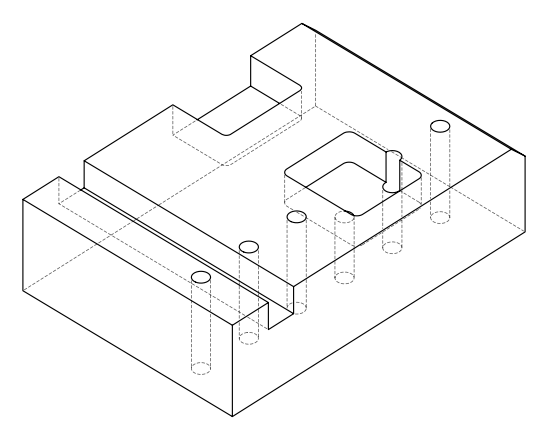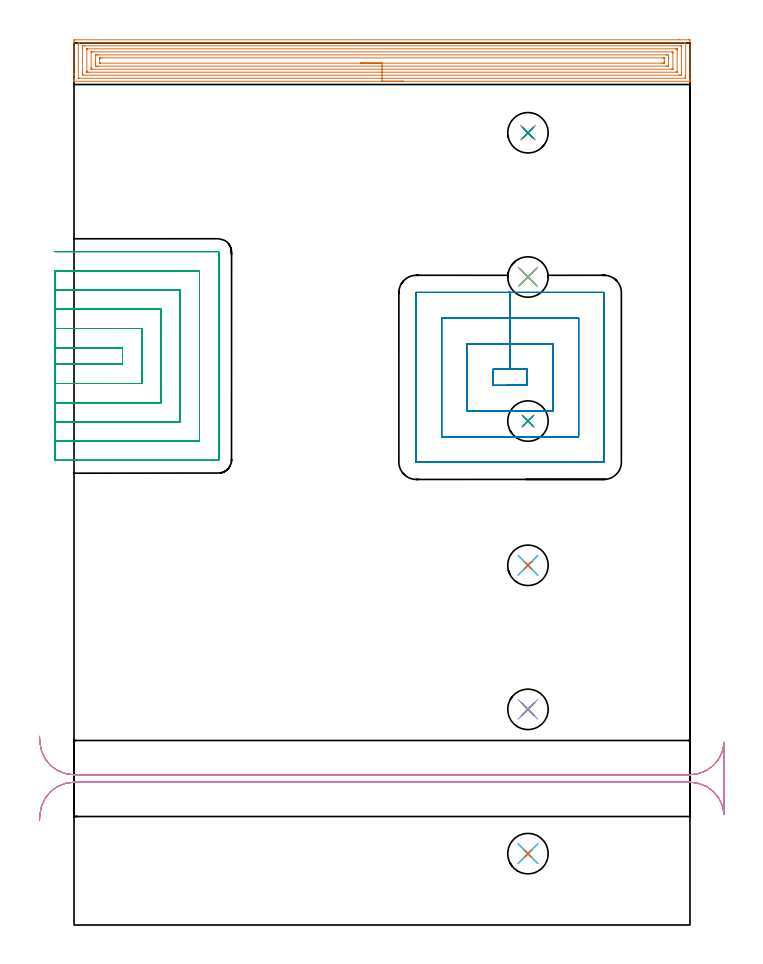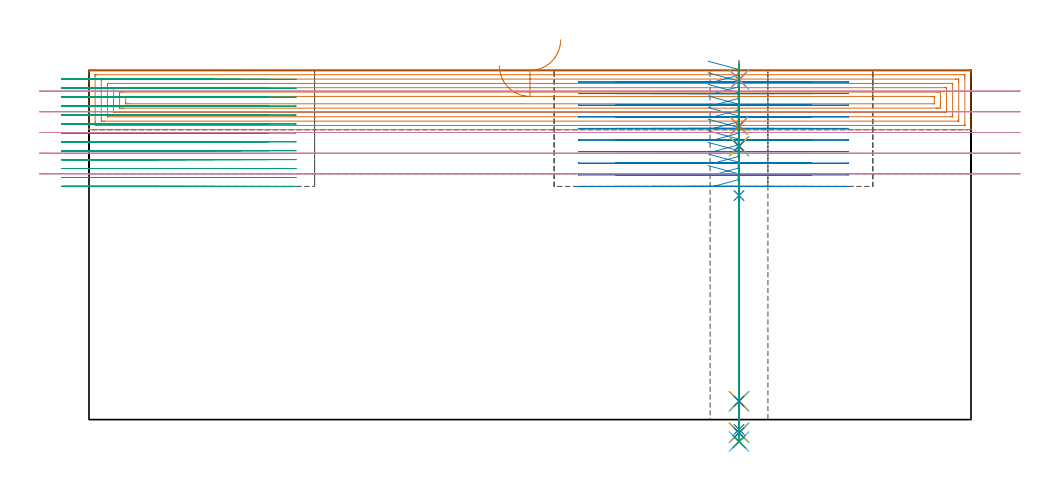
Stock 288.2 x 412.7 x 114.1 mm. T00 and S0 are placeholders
(PLAN: 27 operations, 21 tool changes, 87.5 min)
(1 AREA_MILL | FG_CHAMFER_SURFACE | UGT0205_001 | 16.5 min | 54234 mm3)
(2 MILL_RECTANGULAR_POCKET | POCKET_RECTANGULAR_STRAIGHT | NXT0201_012 | Follow Part, ap 4, ae 75% | 17.13 min | 374707 mm3)
(3 MILL_SLOT | SLOT_PARTIAL_RECTANGULAR | NXT0201_011 | Follow Part, ap 3, ae 75% | 39.83 min | 305848 mm3)
(4 MILL_RECTANGULAR_SLOT | SLOT_RECTANGULAR | UGT0201_004 | Follow Part, ap 8, ae 75% | 7.21 min | 346020 mm3)
(5 SPOT_DRILL | STEP1HOLE | NXT0321_9005460120000 | 0.05 min | 158 mm3)
(6 SPOT_DRILL_1 | STEP1HOLE_1 | NXT0321_9005460120000 | 0.05 min | 204 mm3)
(7 SPOT_DRILL_2 | STEP1HOLE_2 | NXT0321_9005460120000 | 0.05 min | 37 mm3)
(8 SPOT_DRILL_3 | STEP1HOLE_3 | NXT0321_9005460120000 | 0.06 min | 255 mm3)
(9 SPOT_DRILL_4 | STEP1HOLE_4 | NXT0321_9005460120000 | 0.05 min | 170 mm3)
(10 SPOT_DRILL_5 | STEP1HOLE_5 | NXT0321_9005460120000 | 0.05 min | 40 mm3)
(11 DRILL_BLIND_HOLE_INTO_CENTER | STEP1HOLE | NXT0301_092 | 0.08 min | 1834 mm3)
(12 GUN_DRILL_THROUGH_HOLE | STEP1HOLE | UGT0307_009 | 0.59 min | 10975 mm3)
(13 DRILL_TO_ENLARGE_THROUGH_HOLE | STEP1HOLE | UGT0301_257 | 0.49 min | 18998 mm3)
(14 DRILL_BLIND_HOLE_INTO_CENTER_1 | STEP1HOLE_1 | NXT0301_092 | 0.08 min | 1724 mm3)
(15 GUN_DRILL_THROUGH_HOLE_1 | STEP1HOLE_1 | UGT0307_009 | 0.59 min | 11140 mm3)
(16 DRILL_TO_ENLARGE_THROUGH_HOLE_1 | STEP1HOLE_1 | UGT0301_257 | 0.49 min | 18979 mm3)
(17 DRILL_BLIND_HOLE_INTO_CENTER_2 | STEP1HOLE_2 | NXT0301_092 | 0.08 min | 1605 mm3)
(18 GUN_DRILL_THROUGH_HOLE_2 | STEP1HOLE_2 | UGT0307_009 | 0.59 min | 11015 mm3)
(19 DRILL_TO_ENLARGE_THROUGH_HOLE_2 | STEP1HOLE_2 | UGT0301_257 | 0.49 min | 19094 mm3)
(20 DRILL_THROUGH_HOLE_INTO_CENTER | STEP1HOLE_3 | NXT0301_065 | 0.33 min | 5104 mm3)
(21 DRILL_TO_ENLARGE_THROUGH_HOLE_3 | STEP1HOLE_3 | UGT0301_257 | 0.35 min | 16071 mm3)
(22 DRILL_BLIND_HOLE_INTO_CENTER_3 | STEP1HOLE_4 | NXT0301_092 | 0.08 min | 663 mm3)
(23 GUN_DRILL_THROUGH_HOLE_3 | STEP1HOLE_4 | UGT0307_009 | 0.59 min | 9530 mm3)
(24 DRILL_TO_ENLARGE_THROUGH_HOLE_4 | STEP1HOLE_4 | UGT0301_257 | 0.49 min | 15881 mm3)
(25 DRILL_BLIND_HOLE_INTO_CENTER_4 | STEP1HOLE_5 | NXT0301_092 | 0.08 min | 1592 mm3)
(26 GUN_DRILL_THROUGH_HOLE_4 | STEP1HOLE_5 | UGT0307_009 | 0.59 min | 11058 mm3)
(27 DRILL_TO_ENLARGE_THROUGH_HOLE_5 | STEP1HOLE_5 | UGT0301_257 | 0.49 min | 19006 mm3)
(TOOL UGT0205_001 | Chamfer Mill 20 x 3 x 45 deg. | D20 FL50 Z2)
(TOOL NXT0201_012 | ENDMILL 16mm [2P460-1600-NA 1630] | D16 FL38 Z6)
(TOOL NXT0201_011 | ENDMILL 12mm [2P460-1200-NA 1630] | D12 FL38 Z6)
(TOOL UGT0201_004 | End Mill 32 mm | D32 FL53 Z6)
(TOOL NXT0321_9005460120000 | NC Spot Drill, 142deg, 12mm, Carbide, Uncoated | D12 PA142 FL30 Z2)
(TOOL NXT0301_092 | Carbide Drill 12.1mm [860.1-1210-061A1-MM 2214] | D12.1 PA140 FL77 Z2)
(TOOL UGT0307_009 | Gun Drill 12 mm | D12 PA130 FL24 Z1)
(TOOL UGT0301_257 | Twist Drill 18.9 mm | D18.9 PA118 FL135 Z2)
(TOOL NXT0301_065 | Carbide Drill 9.4mm [860.1-0940-075A1-MM 2214] | D9.4 PA140 FL98 Z2)
(OP 1 AREA_MILL)
G17 G21 G94 G90
T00 M6
G54
G17 G0 G90 X154.1 Y394.8 S1061 M3
G43 Z124.1 H0
G94 G1 X154.062 Z123.228 F250.
X153.948 Z122.363
X153.759 Z121.512
X153.497 Z120.68
X153.163 Z119.874
X152.76 Z119.1
X152.292 Z118.364
X151.76 Z117.672
X151.171 Z117.029
X150.528 Z116.44
X149.836 Z115.908
X149.1 Z115.44
X148.326 Z115.037
X147.52 Z114.703
X146.688 Z114.441
X145.836 Z114.252
X144.972 Z114.138
X144.1 Z114.1
X0.179
X0.006 Y394.802 Z114.089
X0. Y394.803 Z114.088
Y395.159 Z113.741
Y395.423 Z113.477
Y396.129 Z112.766
Y397.363 Z111.534
Y397.891 Z111.003
Y398.508 Z110.387
Y413.752 Z95.145
X0.002 Y414.019 Z94.879
X0.01 Y414.192 Z94.706
X0.185 Y414.199 Z94.699
X283.09 Y414.2 Z94.7
X287.574
X288.018 Y414.196 Z94.702
X288.19 Y414.192 Z94.706
X288.2 Y414.016 Z94.881
Y398.508 Z110.387
Y396.129 Z112.766
Y395.423 Z113.477
Y395.159 Z113.741
Y394.803 Z114.088
X288.194 Y394.802 Z114.089
X288.022 Y394.8 Z114.1
X144.1
Y396.214 Z112.686
X2.414 Y396.215 Z112.685
X2.326
X2.036 Y396.221 Z112.679
X2.009 Y396.222 Z112.678
X2.006 Y396.245 Z112.655
X2.002 Y396.279 Z112.621
X2.001 Y396.313 Z112.587
X2. Y396.537 Z112.363
Y411.516 Z97.384
X2.002 Y411.99 Z96.91
X2.006 Y412.392 Z96.508
X2.02 Y412.779 Z96.121
X2.414 Y412.784 Z96.116
X2.501 Y412.785 Z96.115
X285.786
X285.874
X286.164 Y412.779 Z96.121
X286.191 Y412.778 Z96.122
X286.194 Y412.755 Z96.145
X286.198 Y412.72 Z96.18
X286.199 Y412.687 Z96.213
X286.2 Y412.463 Z96.437
Y397.483 Z111.417
X286.198 Y397.01 Z111.89
X286.194 Y396.608 Z112.292
X286.18 Y396.221 Z112.679
X285.786 Y396.216 Z112.684
X285.699 Y396.215 Z112.685
X144.1 Y396.214 Z112.686
Y397.628 Z111.272
X4.468 Y397.629 Z111.271
X4.202 Y397.63 Z111.27
X4.113 Y397.632 Z111.268
X4.044 Y397.635 Z111.265
X4.01 Y397.641 Z111.259
X4.007 Y397.693 Z111.207
X4.003 Y397.891 Z111.009
X4. Y398.089 Z110.811
Y410.426 Z98.474
X4.002 Y411.109 Z97.791
X4.005 Y411.303 Z97.597
X4.012 Y411.364 Z97.536
X4.069 Y411.367 Z97.533
X4.202 Y411.369 Z97.531
X4.829 Y411.371 Z97.529
X5.096
X283.732
X283.998 Y411.37 Z97.53
X284.087 Y411.368 Z97.532
X284.156 Y411.365 Z97.535
X284.19 Y411.359 Z97.541
X284.193 Y411.307 Z97.593
X284.197 Y411.109 Z97.791
X284.2 Y410.91 Z97.99
Y398.574 Z110.326
X284.198 Y397.891 Z111.009
X284.195 Y397.697 Z111.203
X284.188 Y397.635 Z111.265
X284.131 Y397.633 Z111.267
X283.998 Y397.631 Z111.269
X283.371 Y397.629 Z111.271
X283.104 Y397.628 Z111.272
X144.1
Y399.043 Z109.857
X6.609
X6.139 Y399.045 Z109.855
X6.035 Y399.048 Z109.852
X6.018 Y399.049 Z109.851
X6.01 Y399.06 Z109.84
X6.006 Y399.111 Z109.789
X6.003 Y399.217 Z109.683
X6. Y399.643 Z109.257
X6.001 Y409.782 Z99.118
X6.003 Y409.891 Z99.009
X6.008 Y409.944 Z98.956
X6.011 Y409.95 Z98.95
X6.022 Y409.953 Z98.947
X6.057 Y409.955 Z98.945
X6.264 Y409.957 Z98.943
X281.591
X282.061 Y409.955 Z98.945
X282.165 Y409.952 Z98.948
X282.182 Y409.951 Z98.949
X282.19 Y409.94 Z98.96
X282.194 Y409.889 Z99.011
X282.197 Y409.783 Z99.117
X282.2 Y409.357 Z99.543
X282.199 Y399.218 Z109.682
X282.197 Y399.109 Z109.791
X282.192 Y399.056 Z109.844
X282.189 Y399.049 Z109.851
X282.178 Y399.047 Z109.853
X282.143 Y399.045 Z109.855
X281.936 Y399.043 Z109.857
X144.1
Y400.457 Z108.443
X8.434 Y400.458
X8.119 Y400.461 Z108.439
X8.031 Y400.464 Z108.436
X8.009 Y400.471 Z108.429
X8.006 Y400.491 Z108.409
X8.003 Y400.535 Z108.365
X8. Y401.196 Z107.704
Y408.465 Z100.435
X8.002 Y408.507 Z100.393
X8.005 Y408.526 Z100.374
X8.008 Y408.532 Z100.368
X8.041 Y408.536 Z100.364
X8.355 Y408.541 Z100.359
X8.513 Y408.543 Z100.357
X279.766 Y408.542 Z100.358
X280.082 Y408.539 Z100.361
X280.169 Y408.536 Z100.364
X280.191 Y408.529 Z100.371
X280.194 Y408.509 Z100.391
X280.197 Y408.465 Z100.435
X280.2 Y407.804 Z101.096
Y400.535 Z108.365
X280.198 Y400.493 Z108.407
X280.195 Y400.474 Z108.426
X280.192 Y400.468 Z108.432
X280.159 Y400.464 Z108.436
X279.845 Y400.459 Z108.441
X279.687 Y400.457 Z108.443
X144.1
Y401.871 Z107.029
X11.353
X10.89 Y401.872 Z107.028
X10.459 Y401.874 Z107.026
X10.036 Y401.878 Z107.022
X10.01 Y402.297 Z106.603
X10.002 Y402.747 Z106.153
X10.001 Y403.178 Z105.722
X10. Y403.631 Z105.269
X10.001 Y406.929 Z101.971
X10.003 Y407.042 Z101.858
X10.007 Y407.098 Z101.802
X10.01 Y407.121 Z101.779
X10.033 Y407.123 Z101.777
X10.459 Y407.127 Z101.773
X10.921 Y407.129 Z101.771
X11.353
X276.847
X277.31 Y407.128 Z101.772
X277.741 Y407.125 Z101.775
X278.164 Y407.122 Z101.778
X278.19 Y406.703 Z102.197
X278.198 Y406.253 Z102.647
X278.199 Y405.822 Z103.078
X278.2 Y405.369 Z103.531
X278.199 Y402.071 Z106.829
X278.197 Y401.958 Z106.942
X278.193 Y401.902 Z106.998
X278.19 Y401.879 Z107.021
X278.167 Y401.877 Z107.023
X277.741 Y401.873 Z107.027
X277.279 Y401.871 Z107.029
X276.847
X144.1
Y403.285 Z105.615
X12.247 Y403.286 Z105.614
X12.137 Y403.287 Z105.613
X12.052 Y403.29 Z105.61
X12.016 Y403.292 Z105.608
X12.01 Y403.31 Z105.59
X12.005 Y403.337 Z105.563
X12.001 Y403.421 Z105.479
X12. Y405.184 Z103.716
X12.003 Y405.427 Z103.473
X12.007 Y405.589 Z103.311
X12.011 Y405.708 Z103.192
X12.051 Y405.71 Z103.19
X12.247 Y405.713 Z103.187
X12.356 Y405.714 Z103.186
X13.141 Y405.715 Z103.185
X275.953 Y405.714 Z103.186
X276.063 Y405.713 Z103.187
X276.148 Y405.71 Z103.19
X276.184 Y405.708 Z103.192
X276.19 Y405.69 Z103.21
X276.195 Y405.663 Z103.237
X276.199 Y405.579 Z103.321
X276.2 Y403.816 Z105.084
X276.197 Y403.573 Z105.327
X276.193 Y403.41 Z105.49
X276.189 Y403.292 Z105.608
X276.149 Y403.29 Z105.61
X275.953 Y403.287 Z105.613
X275.844 Y403.286 Z105.614
X275.059 Y403.285 Z105.615
X144.1
X143.228 Z105.653
X142.364 Z105.767
X141.512 Z105.955
X140.68 Z106.218
X139.874 Z106.552
X139.1 Z106.954
X138.364 Z107.423
X137.672 Z107.954
X137.029 Z108.544
X136.44 Z109.187
X135.908 Z109.879
X135.44 Z110.615
X135.037 Z111.389
X134.703 Z112.195
X134.441 Z113.027
X134.252 Z113.878
X134.138 Z114.743
X134.1 Z115.615
G0 Z124.1
M5
M2
(OP 2 MILL_RECTANGULAR_POCKET)
G17 G21 G94 G90
T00 M6
G54
G17 G0 G90 X202.309 Y252.5 S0 M3
G43 Z124.1 H1
Z117.1
G94 G1 X212.1 Z114.477 F250.
Y260. Z112.467
X204.05 Z110.31
X196. F500.
Y252.5
X212.1
Y260.
X204.05
Y272.
X184.
Y240.5
X224.1
Y272.
X204.05
Y284.
X172.
Y228.5
X236.1
Y284.
X221.814
X204.05
Y296.
X160.1
X160.045 Y295.995
X160.005 Y295.955
X160. Y295.9
Y216.6
X160.005 Y216.545
X160.045 Y216.505
X160.1 Y216.5
X248.
X248.055 Y216.505
X248.095 Y216.545
X248.1 Y216.6
Y295.9
X248.095 Y295.955
X248.055 Y295.995
X248. Y296.
X204.05
X203.05
G0 X202.309 Y252.5 Z113.31
G1 X212.1 Z110.687 F250.
Y260. Z108.677
X204.05 Z106.52
X196. F500.
Y252.5
X212.1
Y260.
X204.05
Y272.
X184.
Y240.5
X224.1
Y272.
X204.05
Y284.
X172.
Y228.5
X236.1
Y284.
X221.814
X204.05
Y296.
X160.1
X160.045 Y295.995
X160.005 Y295.955
X160. Y295.9
Y216.6
X160.005 Y216.545
X160.045 Y216.505
X160.1 Y216.5
X248.
X248.055 Y216.505
X248.095 Y216.545
X248.1 Y216.6
Y295.9
X248.095 Y295.955
X248.055 Y295.995
X248. Y296.
X204.05
X203.05
G0 X202.309 Y252.5 Z109.52
G1 X212.1 Z106.897 F250.
Y260. Z104.887
X204.05 Z102.73
X196. F500.
Y252.5
X212.1
Y260.
X204.05
Y272.
X184.
Y240.5
X224.1
Y272.
X204.05
Y284.
X172.
Y228.5
X236.1
Y284.
X221.814
X204.05
Y296.
X160.1
X160.045 Y295.995
X160.005 Y295.955
X160. Y295.9
Y216.6
X160.005 Y216.545
X160.045 Y216.505
X160.1 Y216.5
X248.
X248.055 Y216.505
X248.095 Y216.545
X248.1 Y216.6
Y295.9
X248.095 Y295.955
X248.055 Y295.995
X248. Y296.
X204.05
X203.05
G0 X202.309 Y252.5 Z105.73
G1 X212.1 Z103.107 F250.
Y260. Z101.097
X204.05 Z98.94
X196. F500.
Y252.5
X212.1
Y260.
X204.05
Y272.
X184.
Y240.5
X224.1
Y272.
X204.05
Y284.
X172.
Y228.5
X236.1
Y284.
X221.814
X204.05
Y296.
X160.1
X160.045 Y295.995
X160.005 Y295.955
X160. Y295.9
Y216.6
X160.005 Y216.545
X160.045 Y216.505
X160.1 Y216.5
X248.
X248.055 Y216.505
X248.095 Y216.545
X248.1 Y216.6
Y295.9
X248.095 Y295.955
X248.055 Y295.995
X248. Y296.
X204.05
X203.05
G0 X202.309 Y252.5 Z101.94
G1 X212.1 Z99.317 F250.
Y260. Z97.307
X204.05 Z95.15
X196. F500.
Y252.5
X212.1
Y260.
X204.05
Y272.
X184.
Y240.5
X224.1
Y272.
X204.05
Y284.
X172.
Y228.5
X236.1
Y284.
X221.814
X204.05
Y296.
X160.1
X160.045 Y295.995
X160.005 Y295.955
X160. Y295.9
Y216.6
X160.005 Y216.545
X160.045 Y216.505
X160.1 Y216.5
X248.
X248.055 Y216.505
X248.095 Y216.545
X248.1 Y216.6
Y295.9
X248.095 Y295.955
X248.055 Y295.995
X248. Y296.
X204.05
X203.05
G0 X202.309 Y252.5 Z98.15
G1 X212.1 Z95.527 F250.
Y260. Z93.517
X204.05 Z91.36
X196. F500.
Y252.5
X212.1
Y260.
X204.05
Y272.
X184.
Y240.5
X224.1
Y272.
X204.05
Y284.
X172.
Y228.5
X236.1
Y284.
X221.814
X204.05
Y296.
X160.1
X160.045 Y295.995
X160.005 Y295.955
X160. Y295.9
Y216.6
X160.005 Y216.545
X160.045 Y216.505
X160.1 Y216.5
X248.
X248.055 Y216.505
X248.095 Y216.545
X248.1 Y216.6
Y295.9
X248.095 Y295.955
X248.055 Y295.995
X248. Y296.
X204.05
X203.05
G0 X202.309 Y252.5 Z94.36
G1 X212.1 Z91.737 F250.
Y260. Z89.727
X204.05 Z87.57
X196. F500.
Y252.5
X212.1
Y260.
X204.05
Y272.
X184.
Y240.5
X224.1
Y272.
X204.05
Y284.
X172.
Y228.5
X236.1
Y284.
X221.814
X204.05
Y296.
X160.1
X160.045 Y295.995
X160.005 Y295.955
X160. Y295.9
Y216.6
X160.005 Y216.545
X160.045 Y216.505
X160.1 Y216.5
X248.
X248.055 Y216.505
X248.095 Y216.545
X248.1 Y216.6
Y295.9
X248.095 Y295.955
X248.055 Y295.995
X248. Y296.
X204.05
X203.05
G0 X202.309 Y252.5 Z90.57
G1 X212.1 Z87.947 F250.
Y260. Z85.937
X204.05 Z83.78
X196. F500.
Y252.5
X212.1
Y260.
X204.05
Y272.
X184.
Y240.5
X224.1
Y272.
X204.05
Y284.
X172.
Y228.5
X236.1
Y284.
X221.814
X204.05
Y296.
X160.1
X160.045 Y295.995
X160.005 Y295.955
X160. Y295.9
Y216.6
X160.005 Y216.545
X160.045 Y216.505
X160.1 Y216.5
X248.
X248.055 Y216.505
X248.095 Y216.545
X248.1 Y216.6
Y295.9
X248.095 Y295.955
X248.055 Y295.995
X248. Y296.
X204.05
X203.05
G0 X202.309 Y252.5 Z86.78
G1 X212.1 Z84.157 F250.
Y260. Z82.147
X204.05 Z79.99
X196. F500.
Y252.5
X212.1
Y260.
X204.05
Y272.
X184.
Y240.5
X224.1
Y272.
X204.05
Y284.
X172.
Y228.5
X236.1
Y284.
X221.814
X204.05
Y296.
X160.1
X160.045 Y295.995
X160.005 Y295.955
X160. Y295.9
Y216.6
X160.005 Y216.545
X160.045 Y216.505
X160.1 Y216.5
X248.
X248.055 Y216.505
X248.095 Y216.545
X248.1 Y216.6
Y295.9
X248.095 Y295.955
X248.055 Y295.995
X248. Y296.
X204.05
X203.05
G0 X202.309 Y252.5 Z82.99
G1 X212.1 Z80.367 F250.
Y260. Z78.357
X204.05 Z76.2
X196. F500.
Y252.5
X212.1
Y260.
X204.05
Y272.
X184.
Y240.5
X224.1
Y272.
X204.05
Y284.
X172.
Y228.5
X236.1
Y284.
X221.814
X204.05
Y296.
X160.1
X160.045 Y295.995
X160.005 Y295.955
X160. Y295.9
Y216.6
X160.005 Y216.545
X160.045 Y216.505
X160.1 Y216.5
X248.
X248.055 Y216.505
X248.095 Y216.545
X248.1 Y216.6
Y295.9
X248.095 Y295.955
X248.055 Y295.995
X248. Y296.
X204.05
X203.05
G0 Z124.1
M5
M2
(OP 3 MILL_SLOT)
G17 G21 G94 G90
T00 M6
G54
G17 G0 G90 X-9. Y262.4 S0 M3
G43 Z124.1 H1
Z111.185
G94 G1 X-6. F250.
X22.7 F500.
Y270.1
X-6.
X-9. F250.
Y253.4
X-6.
X31.7 F500.
Y279.1
X-6.
X-9. F250.
Y244.4
X-6.
X40.7 F500.
Y288.1
X-6.
X-9. F250.
Y235.4
X-6.
X49.7 F500.
Y297.1
X-6.
X-9. F250.
Y226.4
X-6.
X58.7 F500.
Y306.1
X-6.
X-9. F250.
Y217.4
X-6.
X67.4 F500.
G3 X67.7 Y217.7 R0.3
G1 Y314.8
G3 X67.4 Y315.1 R0.3
G1 X-6.
X-9. F250.
G0 Y262.4 Z108.269
G1 X-6.
X22.7 F500.
Y270.1
X-6.
X-9. F250.
Y253.4
X-6.
X31.7 F500.
Y279.1
X-6.
X-9. F250.
Y244.4
X-6.
X40.7 F500.
Y288.1
X-6.
X-9. F250.
Y235.4
X-6.
X49.7 F500.
Y297.1
X-6.
X-9. F250.
Y226.4
X-6.
X58.7 F500.
Y306.1
X-6.
X-9. F250.
Y217.4
X-6.
X67.4 F500.
G3 X67.7 Y217.7 R0.3
G1 Y314.8
G3 X67.4 Y315.1 R0.3
G1 X-6.
X-9. F250.
G0 Y262.4 Z105.354
G1 X-6.
X22.7 F500.
Y270.1
X-6.
X-9. F250.
Y253.4
X-6.
X31.7 F500.
Y279.1
X-6.
X-9. F250.
Y244.4
X-6.
X40.7 F500.
Y288.1
X-6.
X-9. F250.
Y235.4
X-6.
X49.7 F500.
Y297.1
X-6.
X-9. F250.
Y226.4
X-6.
X58.7 F500.
Y306.1
X-6.
X-9. F250.
Y217.4
X-6.
X67.4 F500.
G3 X67.7 Y217.7 R0.3
G1 Y314.8
G3 X67.4 Y315.1 R0.3
G1 X-6.
X-9. F250.
G0 Y262.4 Z102.438
G1 X-6.
X22.7 F500.
Y270.1
X-6.
X-9. F250.
Y253.4
X-6.
X31.7 F500.
Y279.1
X-6.
X-9. F250.
Y244.4
X-6.
X40.7 F500.
Y288.1
X-6.
X-9. F250.
Y235.4
X-6.
X49.7 F500.
Y297.1
X-6.
X-9. F250.
Y226.4
X-6.
X58.7 F500.
Y306.1
X-6.
X-9. F250.
Y217.4
X-6.
X67.4 F500.
G3 X67.7 Y217.7 R0.3
G1 Y314.8
G3 X67.4 Y315.1 R0.3
G1 X-6.
X-9. F250.
G0 Y262.4 Z99.523
G1 X-6.
X22.7 F500.
Y270.1
X-6.
X-9. F250.
Y253.4
X-6.
X31.7 F500.
Y279.1
X-6.
X-9. F250.
Y244.4
X-6.
X40.7 F500.
Y288.1
X-6.
X-9. F250.
Y235.4
X-6.
X49.7 F500.
Y297.1
X-6.
X-9. F250.
Y226.4
X-6.
X58.7 F500.
Y306.1
X-6.
X-9. F250.
Y217.4
X-6.
X67.4 F500.
G3 X67.7 Y217.7 R0.3
G1 Y314.8
G3 X67.4 Y315.1 R0.3
G1 X-6.
X-9. F250.
G0 Y262.4 Z96.608
G1 X-6.
X22.7 F500.
Y270.1
X-6.
X-9. F250.
Y253.4
X-6.
X31.7 F500.
Y279.1
X-6.
X-9. F250.
Y244.4
X-6.
X40.7 F500.
Y288.1
X-6.
X-9. F250.
Y235.4
X-6.
X49.7 F500.
Y297.1
X-6.
X-9. F250.
Y226.4
X-6.
X58.7 F500.
Y306.1
X-6.
X-9. F250.
Y217.4
X-6.
X67.4 F500.
G3 X67.7 Y217.7 R0.3
G1 Y314.8
G3 X67.4 Y315.1 R0.3
G1 X-6.
X-9. F250.
G0 Y262.4 Z93.692
G1 X-6.
X22.7 F500.
Y270.1
X-6.
X-9. F250.
Y253.4
X-6.
X31.7 F500.
Y279.1
X-6.
X-9. F250.
Y244.4
X-6.
X40.7 F500.
Y288.1
X-6.
X-9. F250.
Y235.4
X-6.
X49.7 F500.
Y297.1
X-6.
X-9. F250.
Y226.4
X-6.
X58.7 F500.
Y306.1
X-6.
X-9. F250.
Y217.4
X-6.
X67.4 F500.
G3 X67.7 Y217.7 R0.3
G1 Y314.8
G3 X67.4 Y315.1 R0.3
G1 X-6.
X-9. F250.
G0 Y262.4 Z90.777
G1 X-6.
X22.7 F500.
Y270.1
X-6.
X-9. F250.
Y253.4
X-6.
X31.7 F500.
Y279.1
X-6.
X-9. F250.
Y244.4
X-6.
X40.7 F500.
Y288.1
X-6.
X-9. F250.
Y235.4
X-6.
X49.7 F500.
Y297.1
X-6.
X-9. F250.
Y226.4
X-6.
X58.7 F500.
Y306.1
X-6.
X-9. F250.
Y217.4
X-6.
X67.4 F500.
G3 X67.7 Y217.7 R0.3
G1 Y314.8
G3 X67.4 Y315.1 R0.3
G1 X-6.
X-9. F250.
G0 Y262.4 Z87.862
G1 X-6.
X22.7 F500.
Y270.1
X-6.
X-9. F250.
Y253.4
X-6.
X31.7 F500.
Y279.1
X-6.
X-9. F250.
Y244.4
X-6.
X40.7 F500.
Y288.1
X-6.
X-9. F250.
Y235.4
X-6.
X49.7 F500.
Y297.1
X-6.
X-9. F250.
Y226.4
X-6.
X58.7 F500.
Y306.1
X-6.
X-9. F250.
Y217.4
X-6.
X67.4 F500.
G3 X67.7 Y217.7 R0.3
G1 Y314.8
G3 X67.4 Y315.1 R0.3
G1 X-6.
X-9. F250.
G0 Y262.4 Z84.946
G1 X-6.
X22.7 F500.
Y270.1
X-6.
X-9. F250.
Y253.4
X-6.
X31.7 F500.
Y279.1
X-6.
X-9. F250.
Y244.4
X-6.
X40.7 F500.
Y288.1
X-6.
X-9. F250.
Y235.4
X-6.
X49.7 F500.
Y297.1
X-6.
X-9. F250.
Y226.4
X-6.
X58.7 F500.
Y306.1
X-6.
X-9. F250.
Y217.4
X-6.
X67.4 F500.
G3 X67.7 Y217.7 R0.3
G1 Y314.8
G3 X67.4 Y315.1 R0.3
G1 X-6.
X-9. F250.
G0 Y262.4 Z82.031
G1 X-6.
X22.7 F500.
Y270.1
X-6.
X-9. F250.
Y253.4
X-6.
X31.7 F500.
Y279.1
X-6.
X-9. F250.
Y244.4
X-6.
X40.7 F500.
Y288.1
X-6.
X-9. F250.
Y235.4
X-6.
X49.7 F500.
Y297.1
X-6.
X-9. F250.
Y226.4
X-6.
X58.7 F500.
Y306.1
X-6.
X-9. F250.
Y217.4
X-6.
X67.4 F500.
G3 X67.7 Y217.7 R0.3
G1 Y314.8
G3 X67.4 Y315.1 R0.3
G1 X-6.
X-9. F250.
G0 Y262.4 Z79.115
G1 X-6.
X22.7 F500.
Y270.1
X-6.
X-9. F250.
Y253.4
X-6.
X31.7 F500.
Y279.1
X-6.
X-9. F250.
Y244.4
X-6.
X40.7 F500.
Y288.1
X-6.
X-9. F250.
Y235.4
X-6.
X49.7 F500.
Y297.1
X-6.
X-9. F250.
Y226.4
X-6.
X58.7 F500.
Y306.1
X-6.
X-9. F250.
Y217.4
X-6.
X67.4 F500.
G3 X67.7 Y217.7 R0.3
G1 Y314.8
G3 X67.4 Y315.1 R0.3
G1 X-6.
X-9. F250.
G0 Y262.4 Z76.2
G1 X-6.
X22.7 F500.
Y270.1
X-6.
X-9. F250.
Y253.4
X-6.
X31.7 F500.
Y279.1
X-6.
X-9. F250.
Y244.4
X-6.
X40.7 F500.
Y288.1
X-6.
X-9. F250.
Y235.4
X-6.
X49.7 F500.
Y297.1
X-6.
X-9. F250.
Y226.4
X-6.
X58.7 F500.
Y306.1
X-6.
X-9. F250.
Y217.4
X-6.
X67.4 F500.
G3 X67.7 Y217.7 R0.3
G1 Y314.8
G3 X67.4 Y315.1 R0.3
G1 X-6.
X-9. F250.
G0 Z124.1
M5
M2
(OP 4 MILL_RECTANGULAR_SLOT)
G17 G21 G94 G90
T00 M6
G54
G17 G0 G90 X-16.154 Y48.785 S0 M3
G43 Z124.1 H0
Z107.34
G94 G1 X-15.97 Y51.779 F250.
G2 X0. Y66.8 R16. F500.
G1 X288.2
G2 X304.17 Y51.78 R16.
G1 X304.2
Y85.32
X304.17
G2 X288.2 Y70.3 R16.
G1 X0.
G2 X-15.97 Y85.321 R16.
G1 X-16.154 Y88.315 F250.
G0 Y48.785 Z100.58
G1 X-15.97 Y51.779
G2 X0. Y66.8 R16. F500.
G1 X288.2
G2 X304.17 Y51.78 R16.
G1 X304.2
Y85.32
X304.17
G2 X288.2 Y70.3 R16.
G1 X0.
G2 X-15.97 Y85.321 R16.
G1 X-16.154 Y88.315 F250.
G0 Y48.785 Z93.82
G1 X-15.97 Y51.779
G2 X0. Y66.8 R16. F500.
G1 X288.2
G2 X304.17 Y51.78 R16.
G1 X304.2
Y85.32
X304.17
G2 X288.2 Y70.3 R16.
G1 X0.
G2 X-15.97 Y85.321 R16.
G1 X-16.154 Y88.315 F250.
G0 Y48.785 Z87.06
G1 X-15.97 Y51.779
G2 X0. Y66.8 R16. F500.
G1 X288.2
G2 X304.17 Y51.78 R16.
G1 X304.2
Y85.32
X304.17
G2 X288.2 Y70.3 R16.
G1 X0.
G2 X-15.97 Y85.321 R16.
G1 X-16.154 Y88.315 F250.
G0 Y48.785 Z80.3
G1 X-15.97 Y51.779
G2 X0. Y66.8 R16. F500.
G1 X288.2
G2 X304.17 Y51.78 R16.
G1 X304.2
Y85.32
X304.17
G2 X288.2 Y70.3 R16.
G1 X0.
G2 X-15.97 Y85.321 R16.
G1 X-16.154 Y88.315 F250.
G0 Z124.1
M5
M2
(OP 5 SPOT_DRILL)
G17 G21 G94 G90
T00 M6
G54
G17 G0 G90 X212.4 Y33.4 S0 M3
G43 Z124.1 H0
G94 G81 G98 Z111.1 F250. R117.1
G80
M5
M2
(OP 6 SPOT_DRILL_1)
G17 G21 G94 G90
T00 M6
G54
G17 G0 G90 X212.4 Y100.9 S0 M3
G43 Z124.1 H0
G94 G81 G98 Z111.1 F250. R117.1
G80
M5
M2
(OP 7 SPOT_DRILL_2)
G17 G21 G94 G90
T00 M6
G54
G17 G0 G90 X212.4 Y168.3 S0 M3
G43 Z124.1 H0
G94 G81 G98 Z111.1 F250. R117.1
G80
M5
M2
(OP 8 SPOT_DRILL_3)
G17 G21 G94 G90
T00 M6
G54
G17 G0 G90 X212.4 Y235.8 S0 M3
G43 Z124.1 H0
G94 G81 G98 Z73.2 F250. R79.2
G80
M5
M2
(OP 9 SPOT_DRILL_4)
G17 G21 G94 G90
T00 M6
G54
G17 G0 G90 X212.4 Y303.2 S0 M3
G43 Z124.1 H0
G94 G81 G98 Z111.1 F250. R117.1
G80
M5
M2
(OP 10 SPOT_DRILL_5)
G17 G21 G94 G90
T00 M6
G54
G17 G0 G90 X212.4 Y370.7 S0 M3
G43 Z124.1 H0
G94 G81 G98 Z111.1 F250. R117.1
G80
M5
M2
(OP 11 DRILL_BLIND_HOLE_INTO_CENTER)
G17 G21 G94 G90
T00 M6
G54
G17 G0 G90 X212.4 Y33.4 S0 M3
G43 Z124.1 H1
G94 G81 G98 Z95.95 F250. R116.1
G80
M5
M2
(OP 12 GUN_DRILL_THROUGH_HOLE)
G17 G21 G94 G90
T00 M6
G54
G17 G0 G90 X212.4 Y33.4 M8
G43 Z124.1 H0
Z110.183
S716 M3
G94 G1 Z89.336 F125. M26
G4 X.084
Z6. F250.
G4 X.084
Z-4.298 F125.
G4 X.084
M5
M9
G0 Z110.183
Z124.1
M2
(OP 13 DRILL_TO_ENLARGE_THROUGH_HOLE)
G17 G21 G94 G90
T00 M6
G54
G17 G0 G90 X212.4 Y33.4 S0 M3
G43 Z124.1 H0
G94 G73 G98 Z-7.178 F250. Q17.325 R116.1
G80
M5
M2
(OP 14 DRILL_BLIND_HOLE_INTO_CENTER_1)
G17 G21 G94 G90
T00 M6
G54
G17 G0 G90 X212.4 Y100.9 S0 M3
G43 Z124.1 H1
G94 G81 G98 Z95.95 F250. R116.1
G80
M5
M2
(OP 15 GUN_DRILL_THROUGH_HOLE_1)
G17 G21 G94 G90
T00 M6
G54
G17 G0 G90 X212.4 Y100.9 M8
G43 Z124.1 H0
Z110.183
S716 M3
G94 G1 Z89.336 F125. M26
G4 X.084
Z6. F250.
G4 X.084
Z-4.298 F125.
G4 X.084
M5
M9
G0 Z110.183
Z124.1
M2
(OP 16 DRILL_TO_ENLARGE_THROUGH_HOLE_1)
G17 G21 G94 G90
T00 M6
G54
G17 G0 G90 X212.4 Y100.9 S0 M3
G43 Z124.1 H0
G94 G73 G98 Z-7.178 F250. Q17.325 R116.1
G80
M5
M2
(OP 17 DRILL_BLIND_HOLE_INTO_CENTER_2)
G17 G21 G94 G90
T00 M6
G54
G17 G0 G90 X212.4 Y168.3 S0 M3
G43 Z124.1 H1
G94 G81 G98 Z95.95 F250. R116.1
G80
M5
M2
(OP 18 GUN_DRILL_THROUGH_HOLE_2)
G17 G21 G94 G90
T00 M6
G54
G17 G0 G90 X212.4 Y168.3 M8
G43 Z124.1 H0
Z110.183
S716 M3
G94 G1 Z89.336 F125. M26
G4 X.084
Z6. F250.
G4 X.084
Z-4.298 F125.
G4 X.084
M5
M9
G0 Z110.183
Z124.1
M2
(OP 19 DRILL_TO_ENLARGE_THROUGH_HOLE_2)
G17 G21 G94 G90
T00 M6
G54
G17 G0 G90 X212.4 Y168.3 S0 M3
G43 Z124.1 H0
G94 G73 G98 Z-7.178 F250. Q17.325 R116.1
G80
M5
M2
(OP 20 DRILL_THROUGH_HOLE_INTO_CENTER)
G17 G21 G94 G90
T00 M6
G54
G17 G0 G90 X212.4 Y235.8 S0 M3
G43 Z124.1 H1
G94 G73 G98 Z-3.211 F250. Q8.823 R78.2
G80
M5
M2
(OP 21 DRILL_TO_ENLARGE_THROUGH_HOLE_3)
G17 G21 G94 G90
T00 M6
G54
G17 G0 G90 X212.4 Y235.8 S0 M3
G43 Z124.1 H0
G94 G73 G98 Z-7.178 F250. Q16.676 R78.2
G80
M5
M2
(OP 22 DRILL_BLIND_HOLE_INTO_CENTER_3)
G17 G21 G94 G90
T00 M6
G54
G17 G0 G90 X212.4 Y303.2 S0 M3
G43 Z124.1 H1
G94 G81 G98 Z95.95 F250. R116.1
G80
M5
M2
(OP 23 GUN_DRILL_THROUGH_HOLE_3)
G17 G21 G94 G90
T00 M6
G54
G17 G0 G90 X212.4 Y303.2 M8
G43 Z124.1 H0
Z110.183
S716 M3
G94 G1 Z89.336 F125. M26
G4 X.084
Z6. F250.
G4 X.084
Z-4.298 F125.
G4 X.084
M5
M9
G0 Z110.183
Z124.1
M2
(OP 24 DRILL_TO_ENLARGE_THROUGH_HOLE_4)
G17 G21 G94 G90
T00 M6
G54
G17 G0 G90 X212.4 Y303.2 S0 M3
G43 Z124.1 H0
G94 G73 G98 Z-7.178 F250. Q17.325 R116.1
G80
M5
M2
(OP 25 DRILL_BLIND_HOLE_INTO_CENTER_4)
G17 G21 G94 G90
T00 M6
G54
G17 G0 G90 X212.4 Y370.7 S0 M3
G43 Z124.1 H1
G94 G81 G98 Z95.95 F250. R116.1
G80
M5
M2
(OP 26 GUN_DRILL_THROUGH_HOLE_4)
G17 G21 G94 G90
T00 M6
G54
G17 G0 G90 X212.4 Y370.7 M8
G43 Z124.1 H0
Z110.183
S716 M3
G94 G1 Z89.336 F125. M26
G4 X.084
Z6. F250.
G4 X.084
Z-4.298 F125.
G4 X.084
M5
M9
G0 Z110.183
Z124.1
M2
(OP 27 DRILL_TO_ENLARGE_THROUGH_HOLE_5)
G17 G21 G94 G90
T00 M6
G54
G17 G0 G90 X212.4 Y370.7 S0 M3
G43 Z124.1 H0
G94 G73 G98 Z-7.178 F250. Q17.325 R116.1
G80
M5
M2
